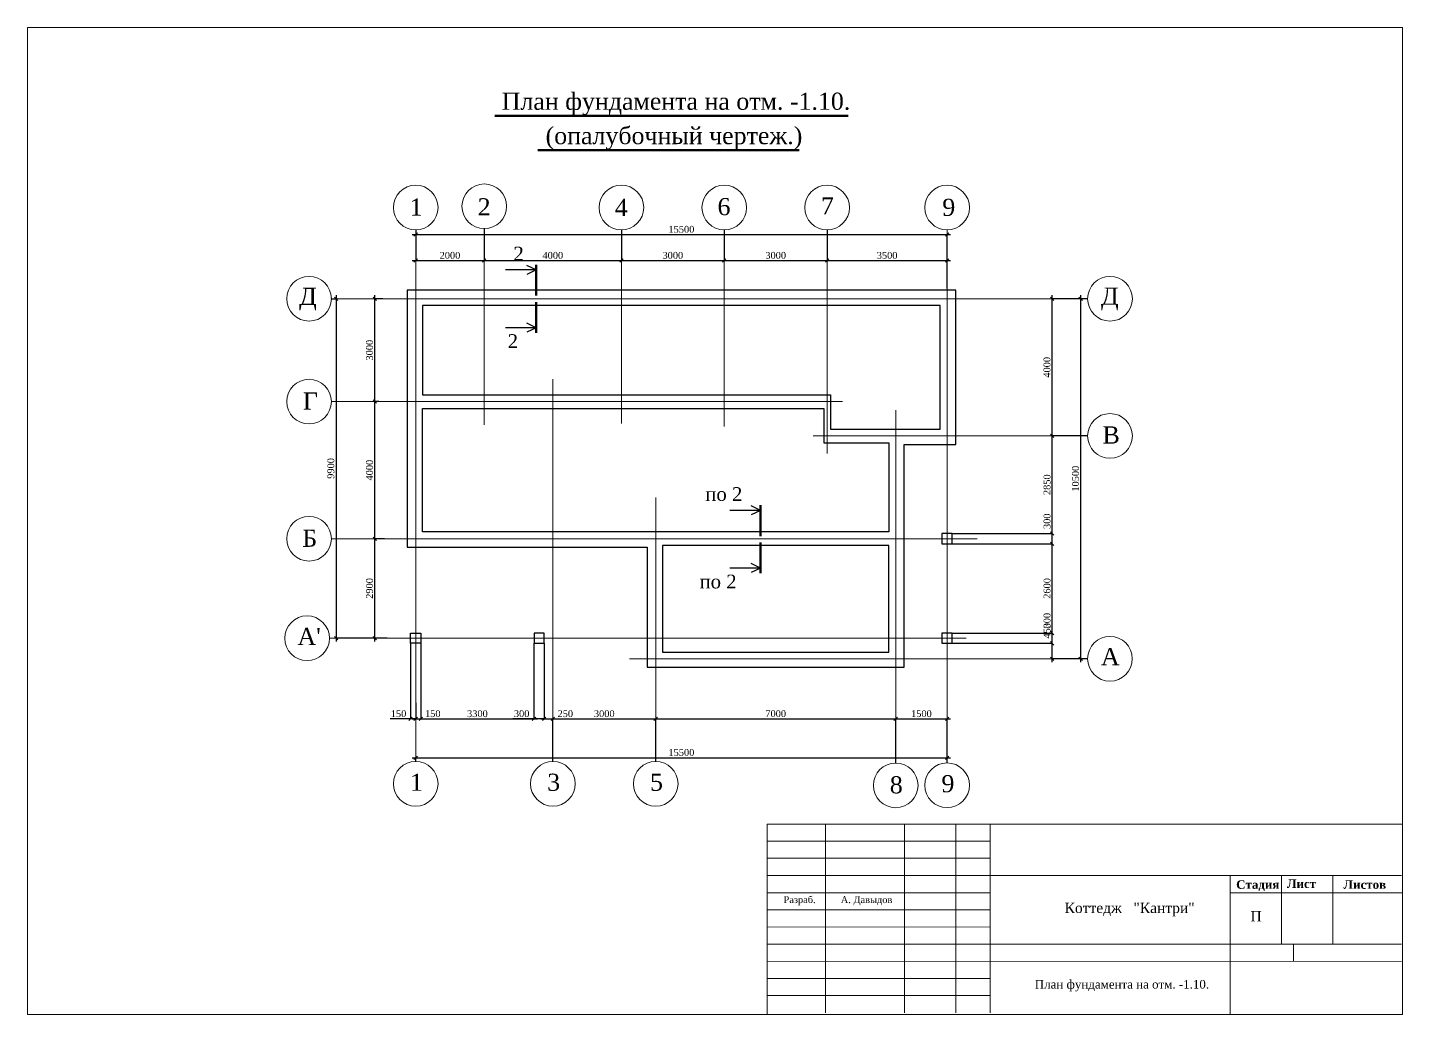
# Model space of a CAD drawing. Extents: x 1526320 to 3332998, y -546296 to 333165.
# Drawn here: x 1887417 to 1927519, y -431258 to -402474 of the extents above; entities that cross this region are included whole.
import ezdxf

# ---------------------------------------------------------------- set-up
doc = ezdxf.new("R2010")
doc.units = 0
doc.header["$LTSCALE"] = 500
doc.header["$MEASUREMENT"] = 0
doc.layers.get('0').update_dxf_attribs({"linetype": 'CONTINUOUS', "lineweight": 0})
doc.layers.add('Для печати', color=250, linetype='CONTINUOUS', lineweight=0)
doc.styles.add('NAKLON', font='TIMESBD.TTF', dxfattribs={"height": 500})
doc.styles.get("Standard").update_dxf_attribs({"font": 'TIMES.TTF', "height": 150})
doc.dimstyles.new('ISO-25', dxfattribs={"dimtxt": 300, "dimasz": 100, "dimexe": 0, "dimexo": 0, "dimgap": 50, "dimtad": 1, "dimdec": 0, "dimrnd": 10, "dimtxsty": 'Standard', "dimblk": 'OBLIQUE', "dimcen": 100, "dimdle": 100, "dimadec": 0, "dimazin": 0, "dimtfac": 1, "dimtdec": 0, "dimtmove": 0, "dimatfit": 3, "dimldrblk": 'OBLIQUE', "dimfxl": 0, "dimarcsym": 0})

# ---------------------------------------------------------------- blocks, each defined once
blk = doc.blocks.new('_Oblique')
at = {"color": 0, "linetype": 'ByBlock', "lineweight": -2}
blk.add_line((-0.5, -0.5), (0.5, 0.5), dxfattribs=at)
blk = doc.blocks.new('*D875')
at = {"layer": 'Для печати', "color": 0, "linetype": 'Continuous', "lineweight": -2, "ltscale": 0.13}
for p, q in [((1900738, -408341), (1900738, -409272)), ((1904738, -408377), (1904738, -409272)), ((1900638, -409272), (1904838, -409272))]:
    blk.add_line(p, q, dxfattribs=at)
at = {"layer": 'Для печати', "color": 0, "linetype": 'Continuous', "lineweight": -2, "ltscale": 0.13, "xscale": 100, "yscale": 100, "zscale": 100, "rotation": 180}
blk.add_blockref('_Oblique', (1900738, -409272), dxfattribs=at)
at = {"layer": 'Для печати', "color": 0, "linetype": 'Continuous', "lineweight": -2, "ltscale": 0.13, "xscale": 100, "yscale": 100, "zscale": 100}
blk.add_blockref('_Oblique', (1904738, -409272), dxfattribs=at)
at = {"layer": 'Для печати', "color": 0, "linetype": 'Continuous', "lineweight": 9, "ltscale": 0.13, "insert": (1902738, -409120), "char_height": 200, "attachment_point": 5}
blk.add_mtext('4000', dxfattribs=at)
blk = doc.blocks.new('*D876')
at = {"layer": 'Для печати', "color": 0, "linetype": 'Continuous', "lineweight": -2, "ltscale": 0.13}
for p, q in [((1902638, -422637), (1905838, -422637)), ((1902738, -423878), (1902738, -422637)), ((1905738, -423878), (1905738, -422637))]:
    blk.add_line(p, q, dxfattribs=at)
at = {"layer": 'Для печати', "color": 0, "linetype": 'Continuous', "lineweight": -2, "ltscale": 0.13, "xscale": 100, "yscale": 100, "zscale": 100, "rotation": 180}
blk.add_blockref('_Oblique', (1902738, -422637), dxfattribs=at)
at = {"layer": 'Для печати', "color": 0, "linetype": 'Continuous', "lineweight": -2, "ltscale": 0.13, "xscale": 100, "yscale": 100, "zscale": 100}
blk.add_blockref('_Oblique', (1905738, -422637), dxfattribs=at)
at = {"layer": 'Для печати', "color": 0, "linetype": 'Continuous', "lineweight": 9, "ltscale": 0.13, "insert": (1904238, -422486), "char_height": 200, "attachment_point": 5}
blk.add_mtext('3000', dxfattribs=at)
blk = doc.blocks.new('*D877')
at = {"layer": 'Для печати', "color": 0, "linetype": 'Continuous', "lineweight": -2, "ltscale": 0.13}
for p, q in [((1902489, -420433), (1902489, -422637)), ((1902389, -422637), (1902738, -422637)), ((1902738, -423878), (1902738, -422637)), ((1902738, -422637), (1903364, -422637))]:
    blk.add_line(p, q, dxfattribs=at)
at = {"layer": 'Для печати', "color": 0, "linetype": 'Continuous', "lineweight": -2, "ltscale": 0.13, "xscale": 100, "yscale": 100, "zscale": 100, "rotation": 180}
blk.add_blockref('_Oblique', (1902489, -422637), dxfattribs=at)
at = {"layer": 'Для печати', "color": 0, "linetype": 'Continuous', "lineweight": -2, "ltscale": 0.13, "xscale": 100, "yscale": 100, "zscale": 100}
blk.add_blockref('_Oblique', (1902738, -422637), dxfattribs=at)
at = {"layer": 'Для печати', "color": 0, "linetype": 'Continuous', "lineweight": 9, "ltscale": 0.13, "insert": (1903101, -422486), "char_height": 200, "attachment_point": 5}
blk.add_mtext('250', dxfattribs=at)
blk = doc.blocks.new('*D878')
at = {"layer": 'Для печати', "color": 0, "linetype": 'Continuous', "lineweight": -2, "ltscale": 0.13}
for p, q in [((1898638, -423770), (1914337, -423770)), ((1898738, -423878), (1898738, -423770)), ((1914237, -423919), (1914237, -423770))]:
    blk.add_line(p, q, dxfattribs=at)
at = {"layer": 'Для печати', "color": 0, "linetype": 'Continuous', "lineweight": -2, "ltscale": 0.13, "xscale": 100, "yscale": 100, "zscale": 100, "rotation": 180}
blk.add_blockref('_Oblique', (1898738, -423770), dxfattribs=at)
at = {"layer": 'Для печати', "color": 0, "linetype": 'Continuous', "lineweight": -2, "ltscale": 0.13, "xscale": 100, "yscale": 100, "zscale": 100}
blk.add_blockref('_Oblique', (1914237, -423770), dxfattribs=at)
at = {"layer": 'Для печати', "color": 0, "linetype": 'Continuous', "lineweight": 9, "ltscale": 0.13, "insert": (1906488, -423618), "char_height": 200, "attachment_point": 5}
blk.add_mtext('15500', dxfattribs=at)
blk = doc.blocks.new('*D879')
at = {"layer": 'Для печати', "color": 0, "linetype": 'Continuous', "lineweight": -2, "ltscale": 0.13}
for p, q in [((1898638, -408512), (1914337, -408512)), ((1898738, -408377), (1898738, -408512)), ((1914237, -410085), (1914237, -408512))]:
    blk.add_line(p, q, dxfattribs=at)
at = {"layer": 'Для печати', "color": 0, "linetype": 'Continuous', "lineweight": -2, "ltscale": 0.13, "xscale": 100, "yscale": 100, "zscale": 100, "rotation": 180}
blk.add_blockref('_Oblique', (1898738, -408512), dxfattribs=at)
at = {"layer": 'Для печати', "color": 0, "linetype": 'Continuous', "lineweight": -2, "ltscale": 0.13, "xscale": 100, "yscale": 100, "zscale": 100}
blk.add_blockref('_Oblique', (1914237, -408512), dxfattribs=at)
at = {"layer": 'Для печати', "color": 0, "linetype": 'Continuous', "lineweight": 9, "ltscale": 0.13, "insert": (1906488, -408360), "char_height": 200, "attachment_point": 5}
blk.add_mtext('15500', dxfattribs=at)
blk = doc.blocks.new('*D880')
at = {"layer": 'Для печати', "color": 0, "linetype": 'Continuous', "lineweight": -2, "ltscale": 0.13}
for p, q in [((1898738, -408376), (1898738, -409272)), ((1900738, -408341), (1900738, -409272)), ((1898638, -409272), (1900838, -409272))]:
    blk.add_line(p, q, dxfattribs=at)
at = {"layer": 'Для печати', "color": 0, "linetype": 'Continuous', "lineweight": -2, "ltscale": 0.13, "xscale": 100, "yscale": 100, "zscale": 100, "rotation": 180}
blk.add_blockref('_Oblique', (1898738, -409272), dxfattribs=at)
at = {"layer": 'Для печати', "color": 0, "linetype": 'Continuous', "lineweight": -2, "ltscale": 0.13, "xscale": 100, "yscale": 100, "zscale": 100}
blk.add_blockref('_Oblique', (1900738, -409272), dxfattribs=at)
at = {"layer": 'Для печати', "color": 0, "linetype": 'Continuous', "lineweight": 9, "ltscale": 0.13, "insert": (1899738, -409120), "char_height": 200, "attachment_point": 5}
blk.add_mtext('2000', dxfattribs=at)
blk = doc.blocks.new('*D881')
at = {"layer": 'Для печати', "color": 0, "linetype": 'Continuous', "lineweight": -2, "ltscale": 0.13}
for p, q in [((1897544, -413484), (1897544, -410284)), ((1897785, -410384), (1897544, -410384)), ((1897664, -413384), (1897544, -413384))]:
    blk.add_line(p, q, dxfattribs=at)
at = {"layer": 'Для печати', "color": 0, "linetype": 'Continuous', "lineweight": -2, "ltscale": 0.13, "xscale": 100, "yscale": 100, "zscale": 100}
for p, rotation in [((1897544, -410384), 90), ((1897544, -413384), 270)]:
    blk.add_blockref('_Oblique', p, dxfattribs=dict(at, rotation=rotation))
at = {"layer": 'Для печати', "color": 0, "linetype": 'Continuous', "lineweight": 9, "ltscale": 0.13, "insert": (1897392, -411884), "char_height": 200, "attachment_point": 5, "rotation": 90}
blk.add_mtext('3000', dxfattribs=at)
blk = doc.blocks.new('*D882')
at = {"layer": 'Для печати', "color": 0, "linetype": 'Continuous', "lineweight": -2, "ltscale": 0.13}
for p, q in [((1897544, -417483), (1897544, -413284)), ((1897664, -413384), (1897544, -413384)), ((1897825, -417383), (1897544, -417383))]:
    blk.add_line(p, q, dxfattribs=at)
at = {"layer": 'Для печати', "color": 0, "linetype": 'Continuous', "lineweight": -2, "ltscale": 0.13, "xscale": 100, "yscale": 100, "zscale": 100}
for p, rotation in [((1897544, -413384), 90), ((1897544, -417383), 270)]:
    blk.add_blockref('_Oblique', p, dxfattribs=dict(at, rotation=rotation))
at = {"layer": 'Для печати', "color": 0, "linetype": 'Continuous', "lineweight": 9, "ltscale": 0.13, "insert": (1897392, -415383), "char_height": 200, "attachment_point": 5, "rotation": 90}
blk.add_mtext('4000', dxfattribs=at)
blk = doc.blocks.new('*D883')
at = {"layer": 'Для печати', "color": 0, "linetype": 'Continuous', "lineweight": -2, "ltscale": 0.13}
for p, q in [((1897544, -420383), (1897544, -417283)), ((1897825, -417383), (1897544, -417383)), ((1897745, -420283), (1897544, -420283))]:
    blk.add_line(p, q, dxfattribs=at)
at = {"layer": 'Для печати', "color": 0, "linetype": 'Continuous', "lineweight": -2, "ltscale": 0.13, "xscale": 100, "yscale": 100, "zscale": 100}
for p, rotation in [((1897544, -417383), 90), ((1897544, -420283), 270)]:
    blk.add_blockref('_Oblique', p, dxfattribs=dict(at, rotation=rotation))
at = {"layer": 'Для печати', "color": 0, "linetype": 'Continuous', "lineweight": 9, "ltscale": 0.13, "insert": (1897392, -418833), "char_height": 200, "attachment_point": 5, "rotation": 90}
blk.add_mtext('2900', dxfattribs=at)
blk = doc.blocks.new('*D884')
at = {"layer": 'Для печати', "color": 0, "linetype": 'Continuous', "lineweight": -2, "ltscale": 0.13}
for p, q in [((1902189, -420433), (1902189, -422637)), ((1902489, -420433), (1902489, -422637)), ((1902189, -422637), (1901569, -422637)), ((1902489, -422637), (1902089, -422637))]:
    blk.add_line(p, q, dxfattribs=at)
at = {"layer": 'Для печати', "color": 0, "linetype": 'Continuous', "lineweight": -2, "ltscale": 0.13, "xscale": 100, "yscale": 100, "zscale": 100, "rotation": 180}
blk.add_blockref('_Oblique', (1902189, -422637), dxfattribs=at)
at = {"layer": 'Для печати', "color": 0, "linetype": 'Continuous', "lineweight": -2, "ltscale": 0.13, "xscale": 100, "yscale": 100, "zscale": 100}
blk.add_blockref('_Oblique', (1902489, -422637), dxfattribs=at)
at = {"layer": 'Для печати', "color": 0, "linetype": 'Continuous', "lineweight": 9, "ltscale": 0.13, "insert": (1901829, -422485), "char_height": 200, "attachment_point": 5}
blk.add_mtext('300', dxfattribs=at)
blk = doc.blocks.new('*D885')
at = {"layer": 'Для печати', "color": 0, "linetype": 'Continuous', "lineweight": -2, "ltscale": 0.13}
for p, q in [((1898888, -420433), (1898888, -422637)), ((1902189, -420433), (1902189, -422637)), ((1898788, -422637), (1902289, -422637))]:
    blk.add_line(p, q, dxfattribs=at)
at = {"layer": 'Для печати', "color": 0, "linetype": 'Continuous', "lineweight": -2, "ltscale": 0.13, "xscale": 100, "yscale": 100, "zscale": 100, "rotation": 180}
blk.add_blockref('_Oblique', (1898888, -422637), dxfattribs=at)
at = {"layer": 'Для печати', "color": 0, "linetype": 'Continuous', "lineweight": -2, "ltscale": 0.13, "xscale": 100, "yscale": 100, "zscale": 100}
blk.add_blockref('_Oblique', (1902189, -422637), dxfattribs=at)
at = {"layer": 'Для печати', "color": 0, "linetype": 'Continuous', "lineweight": 9, "ltscale": 0.13, "insert": (1900539, -422486), "char_height": 200, "attachment_point": 5}
blk.add_mtext('3300', dxfattribs=at)
blk = doc.blocks.new('*D886')
at = {"layer": 'Для печати', "color": 0, "linetype": 'Continuous', "lineweight": -2, "ltscale": 0.13}
for p, q in [((1898888, -420433), (1898888, -422637)), ((1898738, -422169), (1898738, -422637)), ((1898638, -422637), (1898888, -422637)), ((1898888, -422637), (1899486, -422637))]:
    blk.add_line(p, q, dxfattribs=at)
at = {"layer": 'Для печати', "color": 0, "linetype": 'Continuous', "lineweight": -2, "ltscale": 0.13, "xscale": 100, "yscale": 100, "zscale": 100, "rotation": 180}
blk.add_blockref('_Oblique', (1898738, -422637), dxfattribs=at)
at = {"layer": 'Для печати', "color": 0, "linetype": 'Continuous', "lineweight": -2, "ltscale": 0.13, "xscale": 100, "yscale": 100, "zscale": 100}
blk.add_blockref('_Oblique', (1898888, -422637), dxfattribs=at)
at = {"layer": 'Для печати', "color": 0, "linetype": 'Continuous', "lineweight": 9, "ltscale": 0.13, "insert": (1899237, -422486), "char_height": 200, "attachment_point": 5}
blk.add_mtext('150', dxfattribs=at)
blk = doc.blocks.new('*D887')
at = {"layer": 'Для печати', "color": 0, "linetype": 'Continuous', "lineweight": -2, "ltscale": 0.13}
for p, q in [((1898588, -420433), (1898588, -422637)), ((1898738, -422169), (1898738, -422637)), ((1898588, -422637), (1897990, -422637)), ((1898738, -422637), (1898488, -422637))]:
    blk.add_line(p, q, dxfattribs=at)
at = {"layer": 'Для печати', "color": 0, "linetype": 'Continuous', "lineweight": -2, "ltscale": 0.13, "xscale": 100, "yscale": 100, "zscale": 100, "rotation": 180}
blk.add_blockref('_Oblique', (1898588, -422637), dxfattribs=at)
at = {"layer": 'Для печати', "color": 0, "linetype": 'Continuous', "lineweight": -2, "ltscale": 0.13, "xscale": 100, "yscale": 100, "zscale": 100}
blk.add_blockref('_Oblique', (1898738, -422637), dxfattribs=at)
at = {"layer": 'Для печати', "color": 0, "linetype": 'Continuous', "lineweight": 9, "ltscale": 0.13, "insert": (1898239, -422486), "char_height": 200, "attachment_point": 5}
blk.add_mtext('150', dxfattribs=at)
blk = doc.blocks.new('*D888')
at = {"layer": 'Для печати', "color": 0, "linetype": 'Continuous', "lineweight": -2, "ltscale": 0.13}
for p, q in [((1896281, -410384), (1896416, -410384)), ((1896416, -410284), (1896416, -420383)), ((1897907, -420283), (1896416, -420283))]:
    blk.add_line(p, q, dxfattribs=at)
at = {"layer": 'Для печати', "color": 0, "linetype": 'Continuous', "lineweight": -2, "ltscale": 0.13, "xscale": 100, "yscale": 100, "zscale": 100}
for p, rotation in [((1896416, -410384), 90), ((1896416, -420283), 270)]:
    blk.add_blockref('_Oblique', p, dxfattribs=dict(at, rotation=rotation))
at = {"layer": 'Для печати', "color": 0, "linetype": 'Continuous', "lineweight": 9, "ltscale": 0.13, "insert": (1896264, -415333), "char_height": 200, "attachment_point": 5, "rotation": 90}
blk.add_mtext('9900', dxfattribs=at)
blk = doc.blocks.new('*D863')
at = {"layer": 'Для печати', "color": 0, "linetype": 'Continuous', "lineweight": -2, "ltscale": 0.13}
for p, q in [((1910738, -408376), (1910738, -409272)), ((1910638, -409272), (1914337, -409272)), ((1914237, -410085), (1914237, -409272))]:
    blk.add_line(p, q, dxfattribs=at)
at = {"layer": 'Для печати', "color": 0, "linetype": 'Continuous', "lineweight": -2, "ltscale": 0.13, "xscale": 100, "yscale": 100, "zscale": 100, "rotation": 180}
blk.add_blockref('_Oblique', (1910738, -409272), dxfattribs=at)
at = {"layer": 'Для печати', "color": 0, "linetype": 'Continuous', "lineweight": -2, "ltscale": 0.13, "xscale": 100, "yscale": 100, "zscale": 100}
blk.add_blockref('_Oblique', (1914237, -409272), dxfattribs=at)
at = {"layer": 'Для печати', "color": 0, "linetype": 'Continuous', "lineweight": 9, "ltscale": 0.13, "insert": (1912488, -409120), "char_height": 200, "attachment_point": 5}
blk.add_mtext('3500', dxfattribs=at)
blk = doc.blocks.new('*D864')
at = {"layer": 'Для печати', "color": 0, "linetype": 'Continuous', "lineweight": -2, "ltscale": 0.13}
for p, q in [((1907738, -408377), (1907738, -409272)), ((1910738, -408376), (1910738, -409272)), ((1907638, -409272), (1910838, -409272))]:
    blk.add_line(p, q, dxfattribs=at)
at = {"layer": 'Для печати', "color": 0, "linetype": 'Continuous', "lineweight": -2, "ltscale": 0.13, "xscale": 100, "yscale": 100, "zscale": 100, "rotation": 180}
blk.add_blockref('_Oblique', (1907738, -409272), dxfattribs=at)
at = {"layer": 'Для печати', "color": 0, "linetype": 'Continuous', "lineweight": -2, "ltscale": 0.13, "xscale": 100, "yscale": 100, "zscale": 100}
blk.add_blockref('_Oblique', (1910738, -409272), dxfattribs=at)
at = {"layer": 'Для печати', "color": 0, "linetype": 'Continuous', "lineweight": 9, "ltscale": 0.13, "insert": (1909238, -409120), "char_height": 200, "attachment_point": 5}
blk.add_mtext('3000', dxfattribs=at)
blk = doc.blocks.new('*D865')
at = {"layer": 'Для печати', "color": 0, "linetype": 'Continuous', "lineweight": -2, "ltscale": 0.13}
for p, q in [((1904738, -408377), (1904738, -409272)), ((1907738, -408377), (1907738, -409272)), ((1904638, -409272), (1907838, -409272))]:
    blk.add_line(p, q, dxfattribs=at)
at = {"layer": 'Для печати', "color": 0, "linetype": 'Continuous', "lineweight": -2, "ltscale": 0.13, "xscale": 100, "yscale": 100, "zscale": 100, "rotation": 180}
blk.add_blockref('_Oblique', (1904738, -409272), dxfattribs=at)
at = {"layer": 'Для печати', "color": 0, "linetype": 'Continuous', "lineweight": -2, "ltscale": 0.13, "xscale": 100, "yscale": 100, "zscale": 100}
blk.add_blockref('_Oblique', (1907738, -409272), dxfattribs=at)
at = {"layer": 'Для печати', "color": 0, "linetype": 'Continuous', "lineweight": 9, "ltscale": 0.13, "insert": (1906238, -409120), "char_height": 200, "attachment_point": 5}
blk.add_mtext('3000', dxfattribs=at)
blk = doc.blocks.new('*D866')
at = {"layer": 'Для печати', "color": 0, "linetype": 'Continuous', "lineweight": -2, "ltscale": 0.13}
for p, q in [((1912638, -422637), (1914337, -422637)), ((1912738, -423924), (1912738, -422637)), ((1914237, -423919), (1914237, -422637))]:
    blk.add_line(p, q, dxfattribs=at)
at = {"layer": 'Для печати', "color": 0, "linetype": 'Continuous', "lineweight": -2, "ltscale": 0.13, "xscale": 100, "yscale": 100, "zscale": 100, "rotation": 180}
blk.add_blockref('_Oblique', (1912738, -422637), dxfattribs=at)
at = {"layer": 'Для печати', "color": 0, "linetype": 'Continuous', "lineweight": -2, "ltscale": 0.13, "xscale": 100, "yscale": 100, "zscale": 100}
blk.add_blockref('_Oblique', (1914237, -422637), dxfattribs=at)
at = {"layer": 'Для печати', "color": 0, "linetype": 'Continuous', "lineweight": 9, "ltscale": 0.13, "insert": (1913488, -422486), "char_height": 200, "attachment_point": 5}
blk.add_mtext('1500', dxfattribs=at)
blk = doc.blocks.new('*D867')
at = {"layer": 'Для печати', "color": 0, "linetype": 'Continuous', "lineweight": -2, "ltscale": 0.13}
for p, q in [((1905638, -422637), (1912838, -422637)), ((1905738, -423878), (1905738, -422637)), ((1912738, -423924), (1912738, -422637))]:
    blk.add_line(p, q, dxfattribs=at)
at = {"layer": 'Для печати', "color": 0, "linetype": 'Continuous', "lineweight": -2, "ltscale": 0.13, "xscale": 100, "yscale": 100, "zscale": 100, "rotation": 180}
blk.add_blockref('_Oblique', (1905738, -422637), dxfattribs=at)
at = {"layer": 'Для печати', "color": 0, "linetype": 'Continuous', "lineweight": -2, "ltscale": 0.13, "xscale": 100, "yscale": 100, "zscale": 100}
blk.add_blockref('_Oblique', (1912738, -422637), dxfattribs=at)
at = {"layer": 'Для печати', "color": 0, "linetype": 'Continuous', "lineweight": 9, "ltscale": 0.13, "insert": (1909238, -422485), "char_height": 200, "attachment_point": 5}
blk.add_mtext('7000', dxfattribs=at)
blk = doc.blocks.new('*D868')
at = {"layer": 'Для печати', "color": 0, "linetype": 'Continuous', "lineweight": -2, "ltscale": 0.13}
for p, q in [((1917305, -417333), (1917305, -414283)), ((1918336, -414383), (1917305, -414383)), ((1914387, -417233), (1917305, -417233))]:
    blk.add_line(p, q, dxfattribs=at)
at = {"layer": 'Для печати', "color": 0, "linetype": 'Continuous', "lineweight": -2, "ltscale": 0.13, "xscale": 100, "yscale": 100, "zscale": 100}
for p, rotation in [((1917305, -414383), 90), ((1917305, -417233), 270)]:
    blk.add_blockref('_Oblique', p, dxfattribs=dict(at, rotation=rotation))
at = {"layer": 'Для печати', "color": 0, "linetype": 'Continuous', "lineweight": 9, "ltscale": 0.13, "insert": (1917153, -415808), "char_height": 200, "attachment_point": 5, "rotation": 90}
blk.add_mtext('2850', dxfattribs=at)
blk = doc.blocks.new('*D869')
at = {"layer": 'Для печати', "color": 0, "linetype": 'Continuous', "lineweight": -2, "ltscale": 0.13}
for p, q in [((1917305, -417233), (1917305, -416612)), ((1914387, -417233), (1917305, -417233)), ((1917305, -417633), (1917305, -417233)), ((1914387, -417533), (1917305, -417533))]:
    blk.add_line(p, q, dxfattribs=at)
at = {"layer": 'Для печати', "color": 0, "linetype": 'Continuous', "lineweight": -2, "ltscale": 0.13, "xscale": 100, "yscale": 100, "zscale": 100}
for p, rotation in [((1917305, -417233), 90), ((1917305, -417533), 270)]:
    blk.add_blockref('_Oblique', p, dxfattribs=dict(at, rotation=rotation))
at = {"layer": 'Для печати', "color": 0, "linetype": 'Continuous', "lineweight": 9, "ltscale": 0.13, "insert": (1917153, -416873), "char_height": 200, "attachment_point": 5, "rotation": 90}
blk.add_mtext('300', dxfattribs=at)
blk = doc.blocks.new('*D870')
at = {"layer": 'Для печати', "color": 0, "linetype": 'Continuous', "lineweight": -2, "ltscale": 0.13}
for p, q in [((1917305, -420233), (1917305, -417433)), ((1914387, -417533), (1917305, -417533)), ((1914387, -420133), (1917305, -420133))]:
    blk.add_line(p, q, dxfattribs=at)
at = {"layer": 'Для печати', "color": 0, "linetype": 'Continuous', "lineweight": -2, "ltscale": 0.13, "xscale": 100, "yscale": 100, "zscale": 100}
for p, rotation in [((1917305, -417533), 90), ((1917305, -420133), 270)]:
    blk.add_blockref('_Oblique', p, dxfattribs=dict(at, rotation=rotation))
at = {"layer": 'Для печати', "color": 0, "linetype": 'Continuous', "lineweight": 9, "ltscale": 0.13, "insert": (1917153, -418833), "char_height": 200, "attachment_point": 5, "rotation": 90}
blk.add_mtext('2600', dxfattribs=at)
blk = doc.blocks.new('*D871')
at = {"layer": 'Для печати', "color": 0, "linetype": 'Continuous', "lineweight": -2, "ltscale": 0.13}
for p, q in [((1917305, -420133), (1917305, -419512)), ((1914387, -420133), (1917305, -420133)), ((1917305, -420533), (1917305, -420133)), ((1914387, -420433), (1917305, -420433))]:
    blk.add_line(p, q, dxfattribs=at)
at = {"layer": 'Для печати', "color": 0, "linetype": 'Continuous', "lineweight": -2, "ltscale": 0.13, "xscale": 100, "yscale": 100, "zscale": 100}
for p, rotation in [((1917305, -420133), 90), ((1917305, -420433), 270)]:
    blk.add_blockref('_Oblique', p, dxfattribs=dict(at, rotation=rotation))
at = {"layer": 'Для печати', "color": 0, "linetype": 'Continuous', "lineweight": 9, "ltscale": 0.13, "insert": (1917153, -419773), "char_height": 200, "attachment_point": 5, "rotation": 90}
blk.add_mtext('300', dxfattribs=at)
blk = doc.blocks.new('*D872')
at = {"layer": 'Для печати', "color": 0, "linetype": 'Continuous', "lineweight": -2, "ltscale": 0.13}
for p, q in [((1917305, -420433), (1917305, -419805)), ((1914387, -420433), (1917305, -420433)), ((1917305, -420983), (1917305, -420433)), ((1918335, -420883), (1917305, -420883))]:
    blk.add_line(p, q, dxfattribs=at)
at = {"layer": 'Для печати', "color": 0, "linetype": 'Continuous', "lineweight": -2, "ltscale": 0.13, "xscale": 100, "yscale": 100, "zscale": 100}
for p, rotation in [((1917305, -420433), 90), ((1917305, -420883), 270)]:
    blk.add_blockref('_Oblique', p, dxfattribs=dict(at, rotation=rotation))
at = {"layer": 'Для печати', "color": 0, "linetype": 'Continuous', "lineweight": 9, "ltscale": 0.13, "insert": (1917153, -420069), "char_height": 200, "attachment_point": 5, "rotation": 90}
blk.add_mtext('450', dxfattribs=at)
blk = doc.blocks.new('*D873')
at = {"layer": 'Для печати', "color": 0, "linetype": 'Continuous', "lineweight": -2, "ltscale": 0.13}
for p, q in [((1917302, -414483), (1917302, -410284)), ((1918336, -410384), (1917302, -410384)), ((1918336, -414383), (1917302, -414383))]:
    blk.add_line(p, q, dxfattribs=at)
at = {"layer": 'Для печати', "color": 0, "linetype": 'Continuous', "lineweight": -2, "ltscale": 0.13, "xscale": 100, "yscale": 100, "zscale": 100}
for p, rotation in [((1917302, -410384), 90), ((1917302, -414383), 270)]:
    blk.add_blockref('_Oblique', p, dxfattribs=dict(at, rotation=rotation))
at = {"layer": 'Для печати', "color": 0, "linetype": 'Continuous', "lineweight": 9, "ltscale": 0.13, "insert": (1917150, -412384), "char_height": 200, "attachment_point": 5, "rotation": 90}
blk.add_mtext('4000', dxfattribs=at)
blk = doc.blocks.new('*D874')
at = {"layer": 'Для печати', "color": 0, "linetype": 'Continuous', "lineweight": -2, "ltscale": 0.13}
for p, q in [((1918134, -420983), (1918134, -410284)), ((1918336, -410384), (1918134, -410384)), ((1918335, -420883), (1918134, -420883))]:
    blk.add_line(p, q, dxfattribs=at)
at = {"layer": 'Для печати', "color": 0, "linetype": 'Continuous', "lineweight": -2, "ltscale": 0.13, "xscale": 100, "yscale": 100, "zscale": 100}
for p, rotation in [((1918134, -410384), 90), ((1918134, -420883), 270)]:
    blk.add_blockref('_Oblique', p, dxfattribs=dict(at, rotation=rotation))
at = {"layer": 'Для печати', "color": 0, "linetype": 'Continuous', "lineweight": 9, "ltscale": 0.13, "insert": (1917983, -415633), "char_height": 200, "attachment_point": 5, "rotation": 90}
blk.add_mtext('10500', dxfattribs=at)

msp = doc.modelspace()

# ---------------------------------------------------------------- linework, layer by layer
at = {"layer": 'Для печати', "color": 250, "linetype": 'Continuous', "lineweight": 50, "ltscale": 0.13}
for p, q in [((1911353.3, -405045.2), (1901042.8, -405045.2)), ((1909918.9, -406047.7), (1902301.6, -406047.7))]:
    msp.add_line(p, q, dxfattribs=at)
at = {"layer": 'Для печати', "color": 250, "linetype": 'Continuous', "lineweight": 9}
for p, q in [((1898738.1, -410085.5), (1898738.1, -408376.6)), ((1898738.4, -423024.9), (1898738.4, -408376.4)), ((1900738.4, -414061.2), (1900738.4, -408341.4)), ((1904738.5, -414019.4), (1904738.5, -408376.6)), ((1907738, -414106.3), (1907738, -408376.5)), ((1910737.5, -414894.3), (1910737.5, -408376.5)), ((1914237.5, -410085.5), (1914237.7, -408376.6)), ((1914237.5, -408378.1), (1914237.5, -423919.3)), ((1916629, -410383.6), (1896265.2, -410383.6)), ((1902738.3, -412726.1), (1902738.3, -423877.7)), ((1911187.4, -413383.5), (1896281, -413383.5)), ((1912737.8, -413632.6), (1912737.8, -423924.4)), ((1905737.8, -416182.3), (1905737.8, -423877.7)), ((1915117, -417383), (1896281, -417383)), ((1914797.4, -420283.1), (1896225.1, -420283.1)), ((1898738.4, -422168.8), (1898738.4, -423877.7))]:
    msp.add_line(p, q, dxfattribs=at)
at = {"layer": 'Для печати', "color": 250, "linetype": 'Continuous', "lineweight": 30}
for p, q in [((1902249, -409544), (1901975.4, -409413)), ((1902249, -409544), (1901357.3, -409544)), ((1902249, -409544), (1901975.4, -409675)), ((1902249, -411228.1), (1901357.3, -411228.1)), ((1902249, -411228.1), (1901975.4, -411097.1)), ((1902249, -411228.1), (1901975.4, -411359.1)), ((1908796.6, -416556.5), (1907905, -416556.5)), ((1908796.7, -416556.5), (1908523, -416425.5)), ((1908796.7, -416556.5), (1908523, -416687.5)), ((1908796.6, -418240.6), (1907905, -418240.6)), ((1908796.7, -418240.5), (1908523, -418109.6)), ((1908796.7, -418240.6), (1908523, -418371.5))]:
    msp.add_line(p, q, dxfattribs=at)
at = {"layer": 'Для печати', "color": 250, "linetype": 'Continuous', "lineweight": 50}
for p, q in [((1902249, -410291.4), (1902249, -409396)), ((1902249, -410480.8), (1902249, -411376.2)), ((1908796.7, -417303.8), (1908796.7, -416408.4)), ((1908796.7, -417493.2), (1908796.7, -418388.6))]:
    msp.add_line(p, q, dxfattribs=at)
at = {"layer": 'Для печати', "color": 250, "linetype": 'Continuous', "lineweight": 5}
for p, q in [((1916626.8, -410383.7), (1918335.7, -410383.7)), ((1910328.7, -414383.5), (1918335.7, -414383.5)), ((1904970.1, -420883.2), (1918334.7, -420883.2))]:
    msp.add_line(p, q, dxfattribs=at)
at = {"layer": 'Для печати', "color": 250, "linetype": 'Continuous', "lineweight": 15, "ltscale": 0.13}
for p, q in [((1908993.2, -431247.3), (1908993.2, -425710.2)), ((1908993.2, -425710.2), (1927495.2, -425710.2)), ((1915487.4, -426701.5), (1908996, -426701.5)), ((1909018.4, -427205.4), (1927489.5, -427205.4)), ((1922495.7, -427204.5), (1922495.7, -431258.4)), ((1923992.3, -427204.5), (1923992.3, -429202.3)), ((1925488.9, -427204.5), (1925488.9, -429202.3)), ((1909005.9, -428208.4), (1915493.7, -428208.4)), ((1915494.8, -429202.5), (1922488.6, -429202.5)), ((1922488.6, -429202.5), (1927489.2, -429202.5)), ((1924337.7, -429202.3), (1924337.7, -429705.4))]:
    msp.add_line(p, q, dxfattribs=at)
at = {"layer": 'Для печати', "color": 250, "linetype": 'Continuous', "lineweight": 15}
for p, q in [((1910692.9, -431206.3), (1910693.8, -425706.3)), ((1912992.9, -431206.7), (1912993.8, -425706.7)), ((1914492.9, -431206.9), (1914493.8, -425706.9)), ((1915492.9, -431207.1), (1915493.8, -425707.1)), ((1908993.7, -426206), (1915493.7, -426207.1)), ((1908993.5, -427206), (1915493.5, -427207.1)), ((1908993.4, -427706), (1915493.4, -427707.1)), ((1922495.4, -427709), (1927495.4, -427709.9)), ((1908993.3, -428706), (1915493.3, -428707.1)), ((1908993.2, -429206), (1915493.2, -429207.1)), ((1908993.1, -429706), (1927493.1, -429709.1)), ((1908993, -430206), (1915493, -430207.1)), ((1908992.9, -430706), (1915492.9, -430707.1))]:
    msp.add_line(p, q, dxfattribs=at)
at = {"layer": 'Для печати', "color": 250, "linetype": 'Continuous', "lineweight": 0, "ltscale": 0.13}
msp.add_lwpolyline([(1927519.3, -431256.7), (1887416.7, -431256.7), (1887416.7, -402473.6), (1927519.3, -402473.6)], close=True, dxfattribs=at)
at = {"layer": 'Для печати', "color": 250, "linetype": 'Continuous', "lineweight": 30, "ltscale": 0.13}
for points in [[(1898637.7, -410133.7), (1898487.9, -410133.7), (1898487.9, -417633.3), (1905488.2, -417633.3), (1905488.2, -421133.2), (1912988, -421133.2), (1912988, -414633), (1914488.1, -414633), (1914488.1, -410133.4), (1898637.7, -410133.8)], [(1898987.9, -410584), (1898938.6, -410584), (1898938.6, -413183.6), (1910838.4, -413183.6), (1910838.4, -414184), (1914038, -414184), (1914038, -410584), (1898938.6, -410584)], [(1898937.5, -413585.1), (1910638, -413585.1), (1910638, -414585.2), (1912538.1, -414585.2), (1912538.1, -417184.8), (1898937.7, -417184.8), (1898937.5, -413584.9)]]:
    msp.add_lwpolyline(points, dxfattribs=at)
for points in [[(1914387.2, -417232.8), (1914087.2, -417232.8), (1914087.2, -417532.8), (1914387.2, -417532.8)], [(1912538.1, -417583.4), (1905938.1, -417583.4), (1905938.1, -420687), (1912537.7, -420687)], [(1898588.1, -420132.9), (1898888.2, -420132.9), (1898888.2, -420432.9), (1898588.1, -420432.9)], [(1902489.4, -420132.9), (1902189.4, -420132.9), (1902189.4, -420432.9), (1902489.4, -420432.9)], [(1914387.2, -420132.9), (1914087.2, -420132.9), (1914087.2, -420432.9), (1914387.2, -420432.9)]]:
    msp.add_lwpolyline(points, close=True, dxfattribs=at)
at = {"layer": 'Для печати', "color": 250, "linetype": 'Continuous', "lineweight": 9}
for centre in [(1900739.1, -407688.8), (1898738.9, -407724), (1904739.2, -407724), (1907738.7, -407723.9), (1910738.3, -407723.9), (1914238.5, -407724), (1895628.3, -410384.3), (1895628.3, -413384.7), (1895628.3, -417384.2), (1895572.4, -420284.3), (1912739, -424577.1)]:
    msp.add_circle(centre, 651.5, dxfattribs=at)
at = {"layer": 'Для печати', "color": 250, "linetype": 'Continuous', "lineweight": 5}
for centre in [(1918988.3, -410384.4), (1918988.4, -414384.6), (1918987.3, -420884.4)]:
    msp.add_circle(centre, 651.5, dxfattribs=at)
at = {"layer": 'Для печати', "color": 250, "linetype": 'Continuous', "lineweight": 0}
for centre in [(1898739.1, -424530.3), (1902739.4, -424530.4), (1905739, -424530.3), (1914238.6, -424571.9)]:
    msp.add_circle(centre, 651.5, dxfattribs=at)

# ---------------------------------------------------------------- texts
at = {"layer": 'Для печати', "color": 250, "linetype": 'Continuous', "lineweight": 50, "ltscale": 0.13}
for s, height, p in [('План фундамента на отм. -1.10.', 500, (1901248.6, -404873.9)), ('(опалубочный чертеж.)', 500, (1902526.9, -405876.4)), ('План фундамента на отм. -1.10.', 250, (1916795.5, -430502.2))]:
    msp.add_text(s, height=height, dxfattribs=at).set_placement(p)
at = {"layer": 'Для печати', "color": 250, "linetype": 'Continuous', "lineweight": 9}
for s, height, p in [('6', 500, (1907542, -407946.8)), ('7', 500, (1910558.4, -407927.2)), ('1', 500, (1898562, -407960.6)), ('2', 500, (1900546.9, -407953.1)), ('4', 500, (1904543.7, -407972)), ('9', 500, (1914098, -407967.1)), ('Д', 500, (1895338.5, -410564.1)), ('Г', 500, (1895449.3, -413616.8)), ('Б', 500, (1895431.2, -417619.8)), ("А'", 500, (1895290, -420482.5)), ('Коттедж   "Кантри"', 300, (1917663.5, -428298.6))]:
    msp.add_text(s, height=height, dxfattribs=at).set_placement(p)
at = {"layer": 'Для печати', "color": 250, "linetype": 'Continuous', "lineweight": 50}
for s, p in [('2', (1901589.7, -409267)), ('2', (1901421.4, -411818.8)), ('по 2', (1907186.6, -416279.4)), ('по 2', (1907018.4, -418831.2))]:
    msp.add_text(s, height=400, dxfattribs=at).set_placement(p)
at = {"layer": 'Для печати', "color": 250, "linetype": 'Continuous', "lineweight": 5}
for s, p in [('Д', (1918724.3, -410559.8)), ('В', (1918770.9, -414606.8)), ('А', (1918725.5, -421071))]:
    msp.add_text(s, height=500, dxfattribs=at).set_placement(p)
at = {"layer": 'Для печати', "color": 250, "linetype": 'Continuous', "lineweight": 0}
for s, p in [('1', (1898572.7, -424734.5)), ('3', (1902573, -424734.6)), ('5', (1905572.5, -424734.6)), ('9', (1914072.2, -424776.1)), ('8', (1912565.6, -424810.1))]:
    msp.add_text(s, height=500, dxfattribs=at).set_placement(p)
at = {"layer": 'Для печати', "color": 250, "linetype": 'Continuous', "lineweight": 15, "ltscale": 0.13, "style": 'NAKLON'}
for s, p in [('Стадия', (1922668, -427593.5)), ('Лист', (1924147.5, -427569.2)), ('Листов', (1925796.7, -427593.5))]:
    msp.add_text(s, height=250, dxfattribs=at).set_placement(p)
at = {"layer": 'Для печати', "color": 250, "linetype": 'Continuous', "lineweight": 15}
for s, height, p in [('Разраб.', 200, (1909467.2, -428008.8)), ('А. Давыдов', 200, (1911137.6, -428008.8)), ('П', 300, (1923084, -428542.2))]:
    msp.add_text(s, height=height, dxfattribs=at).set_placement(p)

# ---------------------------------------------------------------- dimensions: what is measured, and where the dimension line sits
at = {"layer": 'Для печати', "color": 250, "linetype": 'Continuous', "lineweight": 9}
dim = msp.add_linear_dim(base=(1914237.5, -408511.8), p1=(1898738.1, -408376.6), p2=(1914237.5, -410085.5), dimstyle='ISO-25', dxfattribs=at)
dim.commit()
dim.dimension.update_dxf_attribs({"geometry": '*D879', "text_midpoint": (1906487.8, -408360.1)})
at = {"layer": 'Для печати', "color": 250, "linetype": 'Continuous', "lineweight": 9, "ltscale": 0.13}
for base, p1, p2, picture, middle in [((1900738.4, -409271.7), (1898738.4, -408376.4), (1900738.4, -408341.4), '*D880', (1899738.4, -409119.9)), ((1904738.5, -409271.7), (1900738.4, -408341.4), (1904738.5, -408376.6), '*D875', (1902738.4, -409119.9)), ((1907737.9965, -409271.657), (1904738.4648, -408376.6448), (1907737.9965, -408376.5489), '*D865', (1906238.2307, -409119.9267)), ((1910737.5395, -409271.657), (1907737.9965, -408376.5489), (1910737.5395, -408376.4919), '*D864', (1909237.768, -409119.9267)), ((1914237.5, -409271.7), (1910737.5, -408376.5), (1914237.5, -410085.5), '*D863', (1912487.5, -409119.9)), ((1898888.2, -422637.4), (1898738.4, -422168.8), (1898888.2, -420432.9), '*D886', (1899237.1, -422485.7)), ((1902189.4, -422637.4), (1898888.2, -420432.9), (1902189.4, -420432.9), '*D885', (1900538.8, -422485.7)), ((1902738.3, -422637.4), (1902489.4, -420432.9), (1902738.3, -423877.7), '*D877', (1903101.3, -422485.7)), ((1905737.8168, -422637.4456), (1902738.2637, -423877.7241), (1905737.8168, -423877.7189), '*D876', (1904238.0403, -422485.7152)), ((1912737.8, -422637.4), (1905737.8, -423877.7), (1912737.8, -423924.4), '*D867', (1909237.8, -422485.4)), ((1914237.5, -422637.4), (1912737.8, -423924.4), (1914237.5, -423919.3), '*D866', (1913487.7, -422485.7)), ((1914237.5, -423769.9), (1898738.4, -423877.7), (1914237.5, -423919.3), '*D878', (1906487.9, -423618.2))]:
    dim = msp.add_linear_dim(base=base, p1=p1, p2=p2, dimstyle='ISO-25', dxfattribs=at)
    dim.commit()
    dim.dimension.update_dxf_attribs({"geometry": picture, "text_midpoint": middle})
at = {"layer": 'Для печати', "color": 250, "linetype": 'Continuous', "lineweight": 9}
dim = msp.add_linear_dim(base=(1896416.1366, -420283.1231), p1=(1896280.9617, -410383.6192), p2=(1897906.917, -420283.1231), angle=270, dimstyle='ISO-25', dxfattribs=at)
dim.commit()
dim.dimension.update_dxf_attribs({"geometry": '*D888', "text_midpoint": (1896264.1178, -415333.3712)})
at = {"layer": 'Для печати', "color": 250, "linetype": 'Continuous', "lineweight": 9, "ltscale": 0.13}
for base, p1, p2, picture, middle in [((1897544.1, -410383.6), (1897664.4, -413383.5), (1897784.7, -410383.6), '*D881', (1897392.4, -411883.6)), ((1917301.9, -410383.7), (1918335.7, -414383.5), (1918335.7, -410383.7), '*D873', (1917150.2, -412383.6)), ((1918134.4246, -410383.6823), (1918334.6512, -420883.2287), (1918335.7072, -410383.6823), '*D874', (1917982.6943, -415633.4555)), ((1897544.1119, -413383.5187), (1897824.8329, -417383.0212), (1897664.4202, -413383.5187), '*D882', (1897392.3815, -415383.2699)), ((1917304.8, -414383.5), (1914387.2, -417232.8), (1918335.7, -414383.5), '*D868', (1917153.1, -415808.1)), ((1917304.8, -417232.8), (1914387.2, -417532.8), (1914387.2, -417232.8), '*D869', (1917153.1, -416872.5)), ((1897544.1, -417383), (1897744.6, -420283.1), (1897824.8, -417383), '*D883', (1897392.1, -418833.1)), ((1917304.8, -417532.8), (1914387.2, -420132.9), (1914387.2, -417532.8), '*D870', (1917153.1, -418832.8)), ((1917304.8, -420132.9), (1914387.2, -420432.9), (1914387.2, -420132.9), '*D871', (1917153.1, -419772.6)), ((1917304.8, -420432.9), (1918334.7, -420883.2), (1914387.2, -420432.9), '*D872', (1917153.1, -420069))]:
    dim = msp.add_linear_dim(base=base, p1=p1, p2=p2, angle=270, dimstyle='ISO-25', dxfattribs=at)
    dim.commit()
    dim.dimension.update_dxf_attribs({"geometry": picture, "text_midpoint": middle})
for base, p1, p2, picture, middle in [((1898738.4, -422637.4), (1898588.1, -420432.9), (1898738.4, -422168.8), '*D887', (1898239.2, -422637.4)), ((1902489.4, -422637.1), (1902189.4, -420432.9), (1902489.4, -420432.9), '*D884', (1901829.2, -422637.1))]:
    dim = msp.add_linear_dim(base=base, p1=p1, p2=p2, dimstyle='ISO-25', dxfattribs=at)
    dim.commit()
    dim.dimension.update_dxf_attribs({"geometry": picture, "text_midpoint": middle, "dimtype": 160})

doc.saveas('drawing.dxf')
